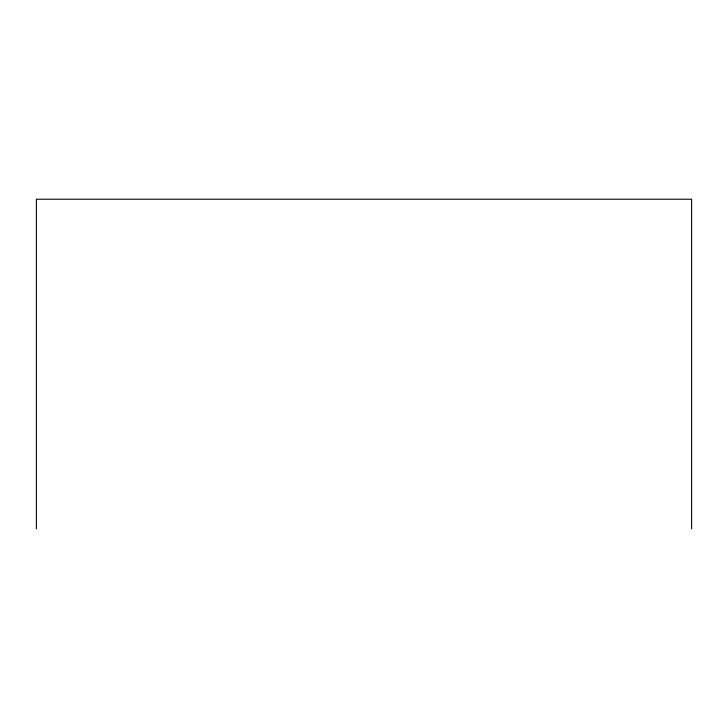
<?xml version="1.0" encoding="UTF-8"?>
<svg xmlns="http://www.w3.org/2000/svg" width="728" height="728" viewBox="0 0 728 728"><rect width="100%" height="100%" fill="white"/><g stroke="black" fill="none" stroke-linecap="round" stroke-linejoin="round"><path stroke-width="1.09" d="M691.6 528.774L691.6 199.226L36.4 199.226L36.4 528.774"/></g></svg>
